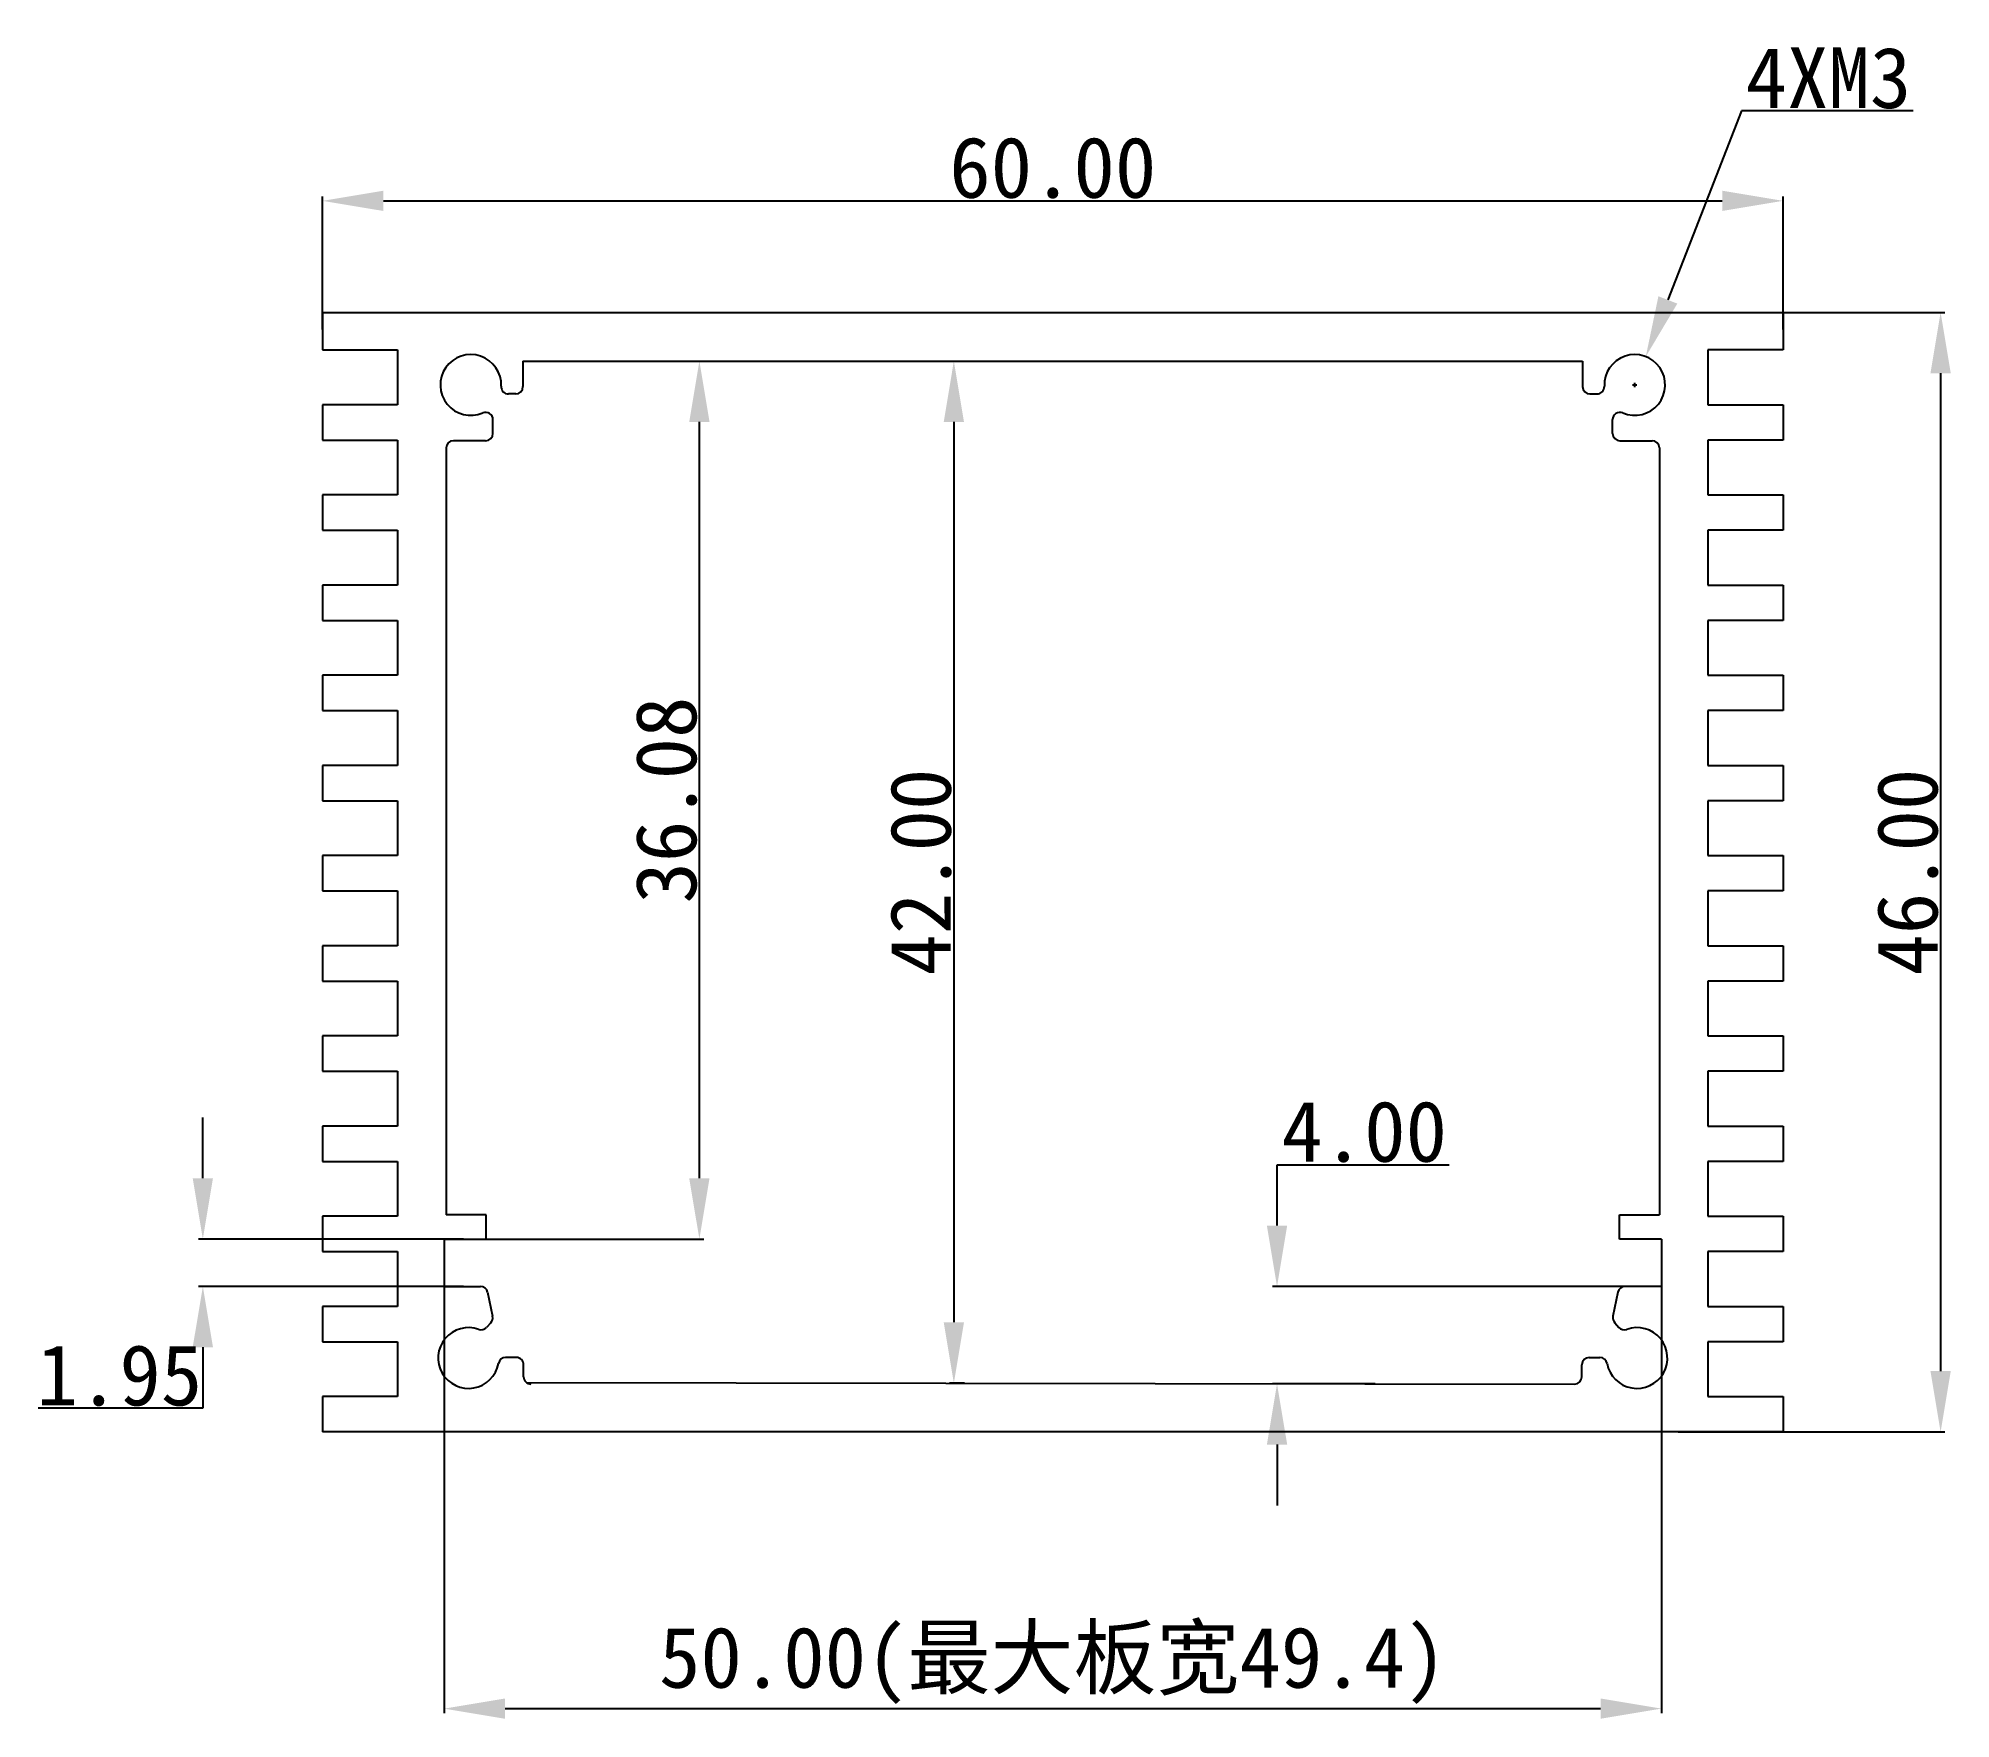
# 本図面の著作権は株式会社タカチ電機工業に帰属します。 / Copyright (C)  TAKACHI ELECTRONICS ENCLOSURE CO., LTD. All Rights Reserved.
# Model space of a CAD drawing. Header units: inches. Extents: x 65.1 to 143.7, y -63.7 to 5.3.
import ezdxf

# ---------------------------------------------------------------- set-up
doc = ezdxf.new("R2010")
doc.units = ezdxf.units.IN
doc.header["$MEASUREMENT"] = 0
doc.layers.get('Defpoints').update_dxf_attribs({"lineweight": 25})
doc.layers.add('1', color=30, linetype='Continuous')
doc.styles.get("Standard").update_dxf_attribs({"font": 'simhei.ttf'})
doc.dimstyles.get("Standard").update_dxf_attribs({"dimtxt": 2.5, "dimasz": 2.5, "dimexe": 0.18, "dimexo": 0.0625, "dimgap": 0.09, "dimtad": 1, "dimtoh": 1, "dimzin": 0, "dimdsep": 46, "dimtxsty": 'Standard', "dimcen": 0.09, "dimadec": 0, "dimazin": 0, "dimtfac": 1, "dimtofl": 0, "dimtmove": 0, "dimatfit": 3, "dimfxl": 1, "dimtolj": 1, "dimtzin": 0, "dimarcsym": 0})

# ---------------------------------------------------------------- blocks, each defined once
blk = doc.blocks.new('*D49')
at = {"color": 0, "lineweight": -2}
for p, q in [((76.815, -6.655), (76.815, -1.186)), ((79.315, -1.366), (134.315, -1.366)), ((136.815, -6.655), (136.815, -1.186))]:
    blk.add_line(p, q, dxfattribs=at)
at = {"color": 0}
for points in [[(79.315, -0.949), (79.315, -1.782), (76.815, -1.366)], [(134.315, -0.949), (134.315, -1.782), (136.815, -1.366)]]:
    blk.add_solid(points, dxfattribs=at)
at = {"layer": 'Defpoints', "color": 0}
for p in [(136.815, -1.366), (76.815, -6.718), (136.815, -6.718)]:
    blk.add_point(p, dxfattribs=at)
at = {"color": 0, "insert": (106.815, -0.011), "char_height": 2.5, "attachment_point": 5}
blk.add_mtext('\\A1;60.00', dxfattribs=at)
blk = doc.blocks.new('*D50')
at = {"color": 0, "lineweight": -2}
for p, q in [((133.791, -5.948), (143.466, -5.948)), ((143.286, -8.448), (143.286, -49.449)), ((132.504, -51.949), (143.466, -51.949))]:
    blk.add_line(p, q, dxfattribs=at)
at = {"color": 0}
for points in [[(142.87, -8.448), (143.703, -8.448), (143.286, -5.948)], [(142.87, -49.449), (143.703, -49.449), (143.286, -51.949)]]:
    blk.add_solid(points, dxfattribs=at)
at = {"layer": 'Defpoints', "color": 0}
for p in [(133.729, -5.948), (132.442, -51.949), (143.286, -51.949)]:
    blk.add_point(p, dxfattribs=at)
at = {"color": 0, "insert": (141.932, -28.948), "char_height": 2.5, "attachment_point": 5, "rotation": 90}
blk.add_mtext('\\A1;46.00', dxfattribs=at)
blk = doc.blocks.new('*D53')
at = {"color": 0, "lineweight": -2}
for p, q in [((116.027, -43.474), (116.027, -40.974)), ((116.027, -40.974), (123.098, -40.974)), ((131.008, -45.974), (115.847, -45.974)), ((120.065, -49.97), (115.847, -49.97)), ((116.027, -52.47), (116.027, -54.97))]:
    blk.add_line(p, q, dxfattribs=at)
at = {"color": 0}
for points in [[(115.611, -43.474), (116.444, -43.474), (116.027, -45.974)], [(115.611, -52.47), (116.444, -52.47), (116.027, -49.97)]]:
    blk.add_solid(points, dxfattribs=at)
at = {"layer": 'Defpoints', "color": 0}
for p in [(116.027, -45.974), (131.07, -45.974), (120.127, -49.97)]:
    blk.add_point(p, dxfattribs=at)
at = {"color": 0, "insert": (119.608, -39.619), "char_height": 2.5, "attachment_point": 5}
blk.add_mtext('\\A1;4.00', dxfattribs=at)
blk = doc.blocks.new('*D54')
at = {"color": 0, "lineweight": -2}
for p, q in [((102.309, -7.948), (102.931, -7.948)), ((102.751, -10.448), (102.751, -47.446)), ((103.193, -49.946), (102.571, -49.946))]:
    blk.add_line(p, q, dxfattribs=at)
at = {"color": 0}
for points in [[(102.335, -10.448), (103.168, -10.448), (102.751, -7.948)], [(102.335, -47.446), (103.168, -47.446), (102.751, -49.946)]]:
    blk.add_solid(points, dxfattribs=at)
at = {"layer": 'Defpoints', "color": 0}
for p in [(102.247, -7.948), (102.751, -49.946), (103.256, -49.946)]:
    blk.add_point(p, dxfattribs=at)
at = {"color": 0, "insert": (101.397, -28.947), "char_height": 2.5, "attachment_point": 5, "rotation": 90}
blk.add_mtext('\\A1;42.00', dxfattribs=at)
blk = doc.blocks.new('*D55')
at = {"color": 0, "lineweight": -2}
for p, q in [((89.319, -7.948), (92.477, -7.948)), ((92.297, -41.524), (92.297, -10.448)), ((82.281, -44.024), (92.477, -44.024))]:
    blk.add_line(p, q, dxfattribs=at)
at = {"color": 0}
for points in [[(91.88, -10.448), (92.714, -10.448), (92.297, -7.948)], [(91.88, -41.524), (92.714, -41.524), (92.297, -44.024)]]:
    blk.add_solid(points, dxfattribs=at)
at = {"layer": 'Defpoints', "color": 0}
for p in [(89.257, -7.948), (92.297, -7.948), (82.218, -44.024)]:
    blk.add_point(p, dxfattribs=at)
at = {"color": 0, "insert": (90.943, -25.986), "char_height": 2.5, "attachment_point": 5, "rotation": 90}
blk.add_mtext('\\A1;36.08', dxfattribs=at)
blk = doc.blocks.new('*D56')
at = {"layer": '1', "color": 0, "lineweight": -2}
for p, q in [((81.815, -45.061), (81.815, -63.499)), ((131.815, -45.061), (131.815, -63.499)), ((84.315, -63.319), (129.315, -63.319))]:
    blk.add_line(p, q, dxfattribs=at)
at = {"layer": '1', "color": 0}
for points in [[(84.315, -62.902), (84.315, -63.736), (81.815, -63.319)], [(129.315, -62.902), (129.315, -63.736), (131.815, -63.319)]]:
    blk.add_solid(points, dxfattribs=at)
at = {"layer": 'Defpoints', "color": 0}
for p in [(81.815, -44.999), (131.815, -44.999), (131.815, -63.319)]:
    blk.add_point(p, dxfattribs=at)
at = {"layer": '1', "color": 0, "insert": (106.815, -61.544), "char_height": 2.5, "attachment_point": 5}
blk.add_mtext('\\A1;50.00(最大板宽49.4)', dxfattribs=at)
blk = doc.blocks.new('*D57')
at = {"color": 0, "lineweight": -2}
for p, q in [((71.9, -41.524), (71.9, -39.024)), ((82.611, -44.024), (71.72, -44.024)), ((82.611, -45.974), (71.72, -45.974)), ((71.9, -48.474), (71.9, -50.974)), ((71.9, -50.974), (65.139, -50.974))]:
    blk.add_line(p, q, dxfattribs=at)
at = {"color": 0}
for points in [[(71.483, -41.524), (72.317, -41.524), (71.9, -44.024)], [(71.483, -48.474), (72.317, -48.474), (71.9, -45.974)]]:
    blk.add_solid(points, dxfattribs=at)
at = {"layer": 'Defpoints', "color": 0}
for p in [(82.673, -44.024), (71.9, -45.974), (82.673, -45.974)]:
    blk.add_point(p, dxfattribs=at)
at = {"color": 0, "insert": (68.474, -49.634), "char_height": 2.5, "attachment_point": 5}
blk.add_mtext('\\A1;1.95', dxfattribs=at)
blk = doc.blocks.new('*D59')
at = {"color": 0, "lineweight": -2}
for p, q in [((135.107, 2.335), (132.082, -5.437)), ((142.164, 2.335), (135.107, 2.335)), ((130.632, -8.931), (130.812, -8.931)), ((130.722, -9.021), (130.722, -8.841))]:
    blk.add_line(p, q, dxfattribs=at)
at = {"color": 0}
blk.add_solid([(131.694, -5.286), (132.47, -5.588), (131.175, -7.767)], dxfattribs=at)
at = {"layer": 'Defpoints', "color": 0}
for p in [(131.175, -7.767), (130.268, -10.096)]:
    blk.add_point(p, dxfattribs=at)
at = {"color": 0, "insert": (138.68, 3.675), "char_height": 2.5, "width": 9.28571, "attachment_point": 5}
blk.add_mtext('\\A1;{\\f@SimHei|b0|i0|c134|p49;4XM3}', dxfattribs=at)

msp = doc.modelspace()

# ---------------------------------------------------------------- linework, layer by layer
for p, q in [((76.815, -5.948), (136.815, -5.948)), ((76.815, -5.948), (76.815, -7.488)), ((136.815, -5.948), (136.815, -7.488)), ((76.815, -7.488), (79.901, -7.488)), ((79.901, -7.488), (79.901, -9.745)), ((136.815, -7.488), (133.729, -7.488)), ((133.729, -7.488), (133.729, -9.745)), ((85.051, -7.948), (128.578, -7.948)), ((85.051, -7.948), (85.051, -9)), ((128.578, -7.948), (128.578, -9)), ((84.751, -9.3), (84.457, -9.3)), ((128.878, -9.3), (129.173, -9.3)), ((79.901, -9.745), (76.815, -9.745)), ((76.815, -9.745), (76.815, -11.193)), ((133.729, -9.745), (136.815, -9.745)), ((136.815, -9.745), (136.815, -11.193)), ((83.816, -10.921), (83.816, -10.357)), ((129.814, -10.921), (129.814, -10.357)), ((76.815, -11.193), (79.901, -11.193)), ((79.901, -11.193), (79.901, -13.45)), ((81.895, -11.521), (81.895, -43.024)), ((83.516, -11.221), (82.195, -11.221)), ((130.114, -11.221), (131.435, -11.221)), ((131.735, -11.521), (131.735, -43.024)), ((136.815, -11.193), (133.729, -11.193)), ((133.729, -11.193), (133.729, -13.45)), ((79.901, -13.45), (76.815, -13.45)), ((76.815, -13.45), (76.815, -14.898)), ((133.729, -13.45), (136.815, -13.45)), ((136.815, -13.45), (136.815, -14.898)), ((76.815, -14.898), (79.901, -14.898)), ((79.901, -14.898), (79.901, -17.155)), ((136.815, -14.898), (133.729, -14.898)), ((133.729, -14.898), (133.729, -17.155)), ((79.901, -17.155), (76.815, -17.155)), ((76.815, -17.155), (76.815, -18.603)), ((133.729, -17.155), (136.815, -17.155)), ((136.815, -17.155), (136.815, -18.603)), ((76.815, -18.603), (79.901, -18.603)), ((79.901, -18.603), (79.901, -20.86)), ((136.815, -18.603), (133.729, -18.603)), ((133.729, -18.603), (133.729, -20.86)), ((79.901, -20.86), (76.815, -20.86)), ((76.815, -20.86), (76.815, -22.308)), ((133.729, -20.86), (136.815, -20.86)), ((136.815, -20.86), (136.815, -22.308)), ((76.815, -22.308), (79.901, -22.308)), ((79.901, -22.308), (79.901, -24.565)), ((136.815, -22.308), (133.729, -22.308)), ((133.729, -22.308), (133.729, -24.565)), ((79.901, -24.565), (76.815, -24.565)), ((76.815, -24.565), (76.815, -26.013)), ((133.729, -24.565), (136.815, -24.565)), ((136.815, -24.565), (136.815, -26.013)), ((76.815, -26.013), (79.901, -26.013)), ((79.901, -26.013), (79.901, -28.27)), ((136.815, -26.013), (133.729, -26.013)), ((133.729, -26.013), (133.729, -28.27)), ((79.901, -28.27), (76.815, -28.27)), ((76.815, -28.27), (76.815, -29.718)), ((133.729, -28.27), (136.815, -28.27)), ((136.815, -28.27), (136.815, -29.718)), ((76.815, -29.718), (79.901, -29.718)), ((79.901, -29.718), (79.901, -31.975)), ((136.815, -29.718), (133.729, -29.718)), ((133.729, -29.718), (133.729, -31.975)), ((79.901, -31.975), (76.815, -31.975)), ((76.815, -31.975), (76.815, -33.423)), ((133.729, -31.975), (136.815, -31.975)), ((136.815, -31.975), (136.815, -33.423)), ((76.815, -33.423), (79.901, -33.423)), ((79.901, -33.423), (79.901, -35.68)), ((136.815, -33.423), (133.729, -33.423)), ((133.729, -33.423), (133.729, -35.68)), ((79.901, -35.68), (76.815, -35.68)), ((76.815, -35.68), (76.815, -37.128)), ((133.729, -35.68), (136.815, -35.68)), ((136.815, -35.68), (136.815, -37.128)), ((76.815, -37.128), (79.901, -37.128)), ((79.901, -37.128), (79.901, -39.385)), ((136.815, -37.128), (133.729, -37.128)), ((133.729, -37.128), (133.729, -39.385)), ((79.901, -39.385), (76.815, -39.385)), ((76.815, -39.385), (76.815, -40.833)), ((133.729, -39.385), (136.815, -39.385)), ((136.815, -39.385), (136.815, -40.833)), ((76.815, -40.833), (79.901, -40.833)), ((79.901, -40.833), (79.901, -43.09)), ((136.815, -40.833), (133.729, -40.833)), ((133.729, -40.833), (133.729, -43.09)), ((79.901, -43.09), (76.815, -43.09)), ((76.815, -43.09), (76.815, -44.538)), ((83.532, -43.024), (81.895, -43.024)), ((83.532, -44.024), (83.532, -43.024)), ((130.097, -44.024), (130.097, -43.024)), ((130.097, -43.024), (131.735, -43.024)), ((133.729, -43.09), (136.815, -43.09)), ((136.815, -43.09), (136.815, -44.538)), ((76.815, -44.538), (79.901, -44.538)), ((79.901, -44.538), (79.901, -46.795)), ((81.815, -44.024), (81.815, -45.974)), ((81.815, -44.024), (83.532, -44.024)), ((131.815, -44.024), (130.097, -44.024)), ((131.815, -44.024), (131.815, -45.974)), ((136.815, -44.538), (133.729, -44.538)), ((133.729, -44.538), (133.729, -46.795)), ((81.815, -45.974), (83.305, -45.974)), ((83.598, -46.212), (83.803, -47.199)), ((130.031, -46.212), (129.826, -47.199)), ((131.815, -45.974), (130.325, -45.974)), ((79.901, -46.795), (76.815, -46.795)), ((76.815, -46.795), (76.815, -48.243)), ((133.729, -46.795), (136.815, -46.795)), ((136.815, -46.795), (136.815, -48.243)), ((83.732, -47.461), (83.557, -47.654)), ((129.898, -47.461), (130.073, -47.654)), ((76.815, -48.243), (79.901, -48.243)), ((79.901, -48.243), (79.901, -50.5)), ((136.815, -48.243), (133.729, -48.243)), ((133.729, -48.243), (133.729, -50.5)), ((84.777, -48.892), (84.34, -48.893)), ((85.078, -49.683), (85.078, -49.192)), ((128.551, -49.683), (128.552, -49.192)), ((128.852, -48.892), (129.29, -48.893)), ((85.195, -49.92), (128.251, -49.982)), ((79.901, -50.5), (76.815, -50.5)), ((76.815, -50.5), (76.815, -51.949)), ((133.729, -50.5), (136.815, -50.5)), ((136.815, -50.5), (136.815, -51.949)), ((136.815, -51.949), (76.815, -51.949))]:
    msp.add_line(p, q)
for centre, radius, start, end in [((82.908, -8.931), 1.25, 357.45819, 293.09775), ((130.722, -8.931), 1.25, 246.90225, 182.54181), ((84.457, -9), 0.3, 177.45819, 270), ((84.751, -9), 0.3, 270, 0), ((128.878, -9), 0.3, 180, 270), ((129.173, -9), 0.3, 270, 2.54181), ((83.516, -10.357), 0.3, 0, 113.09775), ((130.114, -10.357), 0.3, 66.90225, 180), ((83.516, -10.921), 0.3, 270, 0), ((130.114, -10.921), 0.3, 180, 270), ((82.195, -11.521), 0.3, 90, 180), ((131.435, -11.521), 0.3, 0, 90), ((83.305, -46.274), 0.3, 11.73974, 90), ((130.325, -46.274), 0.3, 90, 168.26026), ((82.816, -48.913), 1.25, 70.43314, 349.59974), ((83.335, -47.452), 0.3, 250.43314, 317.77982), ((83.51, -47.26), 0.3, 317.77982, 11.73974), ((130.814, -48.913), 1.25, 190.40026, 109.56686), ((130.12, -47.26), 0.3, 168.26026, 222.22018), ((130.295, -47.452), 0.3, 222.22018, 289.56686), ((84.34, -49.193), 0.3, 90.08296, 169.59974), ((84.778, -49.192), 0.3, 0.08296, 90.08296), ((128.852, -49.192), 0.3, 89.91704, 179.91704), ((129.289, -49.193), 0.3, 10.40026, 89.91704), ((85.378, -49.682), 0.3, 180.08296, 270.08296), ((128.251, -49.682), 0.3, 269.91704, 359.91704)]:
    msp.add_arc(centre, radius, start, end)

# ---------------------------------------------------------------- dimensions: what is measured, and where the dimension line sits
dim = msp.add_diameter_dim_2p(p1=(130.268, -10.096), p2=(131.175, -7.767), text='{\\f@SimHei|b0|i0|c134|p49;4XM3}', dimstyle='Standard')
dim.commit()
dim.dimension.update_dxf_attribs({"geometry": '*D59', "text_midpoint": (138.68, 2.335), "dimtype": 163})
dim = msp.add_linear_dim(base=(136.815, -1.366), p1=(76.815, -6.718), p2=(136.815, -6.718), dimstyle='Standard')
dim.commit()
dim.dimension.update_dxf_attribs({"geometry": '*D49', "text_midpoint": (106.815, -1.366), "dimtype": 160})
for base, p1, p2, picture, middle in [((143.286, -51.949), (133.729, -5.948), (132.442, -51.949), '*D50', (143.286, -28.948)), ((71.9, -45.974), (82.673, -44.024), (82.673, -45.974), '*D57', (68.474, -50.974))]:
    dim = msp.add_linear_dim(base=base, p1=p1, p2=p2, angle=90, dimstyle='Standard')
    dim.commit()
    dim.dimension.update_dxf_attribs({"geometry": picture, "text_midpoint": middle, "dimtype": 160})
for base, p1, p2, picture, middle in [((92.297, -7.948), (82.218, -44.024), (89.257, -7.948), '*D55', (90.943, -25.986)), ((102.751, -49.946), (102.247, -7.948), (103.256, -49.946), '*D54', (101.397, -28.947)), ((116.027, -45.974), (120.127, -49.97), (131.07, -45.974), '*D53', (119.608, -39.619))]:
    dim = msp.add_linear_dim(base=base, p1=p1, p2=p2, angle=90, dimstyle='Standard')
    dim.commit()
    dim.dimension.update_dxf_attribs({"geometry": picture, "text_midpoint": middle})
at = {"layer": '1'}
dim = msp.add_linear_dim(base=(131.815, -63.319), p1=(81.815, -44.999), p2=(131.815, -44.999), text='<>(最大板宽49.4)', dimstyle='Standard', dxfattribs=at)
dim.commit()
dim.dimension.update_dxf_attribs({"geometry": '*D56', "text_midpoint": (106.815, -61.544)})

doc.saveas('drawing.dxf')
